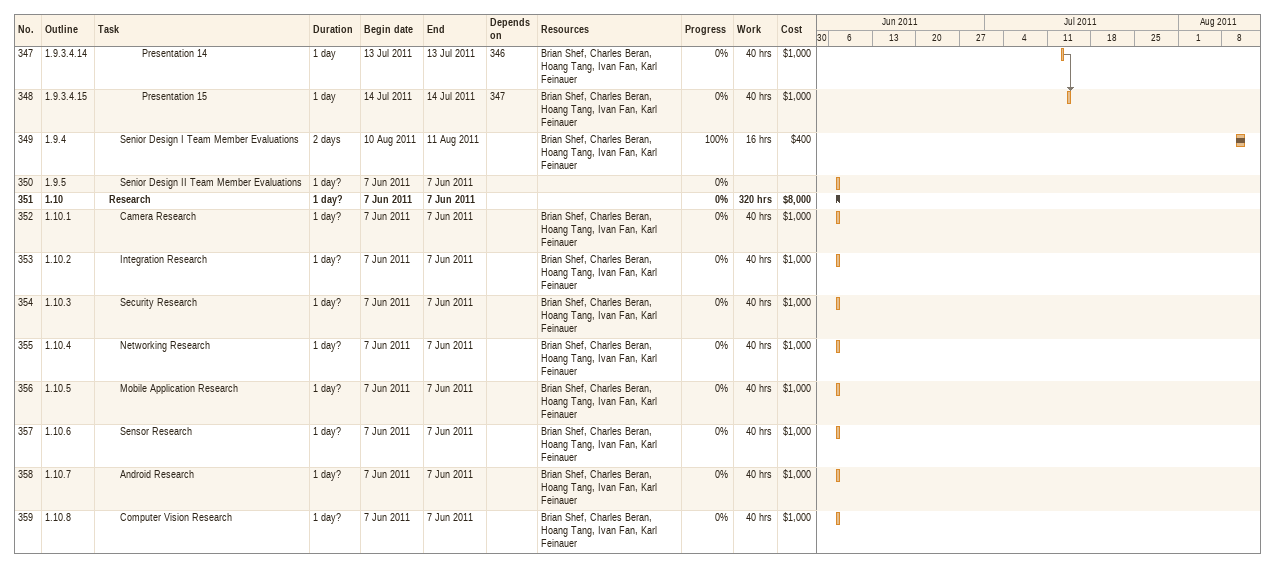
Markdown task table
| ID | WBS | Task | Duration | Start | Finish | Predecessors | Resources | % complete | Work (h) | Cost ($) |
|---|---|---|---|---|---|---|---|---|---|---|
| 347 | 1.9.3.4.14 | Presentation 14 | 1d | 2011-07-13 | 2011-07-13 | 346 | Brian Shef, Charles Beran, Hoang Tang, Ivan Fan, Karl Feinauer | 0 | 40 | 1000 |
| 348 | 1.9.3.4.15 | Presentation 15 | 1d | 2011-07-14 | 2011-07-14 | 347 | Brian Shef, Charles Beran, Hoang Tang, Ivan Fan, Karl Feinauer | 0 | 40 | 1000 |
| 349 | 1.9.4 | Senior Design I Team Member Evaluations | 2d | 2011-08-10 | 2011-08-11 |  | Brian Shef, Charles Beran, Hoang Tang, Ivan Fan, Karl Feinauer | 100 | 16 | 400 |
| 350 | 1.9.5 | Senior Design II Team Member Evaluations | 1d? | 2011-06-07 | 2011-06-07 |  |  | 0 |  |  |
| 351 | 1.10 | **Research** | 1d? | 2011-06-07 | 2011-06-07 |  |  | 0 | 320 | 8000 |
| 352 | 1.10.1 | Camera Research | 1d? | 2011-06-07 | 2011-06-07 |  | Brian Shef, Charles Beran, Hoang Tang, Ivan Fan, Karl Feinauer | 0 | 40 | 1000 |
| 353 | 1.10.2 | Integration Research | 1d? | 2011-06-07 | 2011-06-07 |  | Brian Shef, Charles Beran, Hoang Tang, Ivan Fan, Karl Feinauer | 0 | 40 | 1000 |
| 354 | 1.10.3 | Security Research | 1d? | 2011-06-07 | 2011-06-07 |  | Brian Shef, Charles Beran, Hoang Tang, Ivan Fan, Karl Feinauer | 0 | 40 | 1000 |
| 355 | 1.10.4 | Networking Research | 1d? | 2011-06-07 | 2011-06-07 |  | Brian Shef, Charles Beran, Hoang Tang, Ivan Fan, Karl Feinauer | 0 | 40 | 1000 |
| 356 | 1.10.5 | Mobile Application Research | 1d? | 2011-06-07 | 2011-06-07 |  | Brian Shef, Charles Beran, Hoang Tang, Ivan Fan, Karl Feinauer | 0 | 40 | 1000 |
| 357 | 1.10.6 | Sensor Research | 1d? | 2011-06-07 | 2011-06-07 |  | Brian Shef, Charles Beran, Hoang Tang, Ivan Fan, Karl Feinauer | 0 | 40 | 1000 |
| 358 | 1.10.7 | Android Research | 1d? | 2011-06-07 | 2011-06-07 |  | Brian Shef, Charles Beran, Hoang Tang, Ivan Fan, Karl Feinauer | 0 | 40 | 1000 |
| 359 | 1.10.8 | Computer Vision Research | 1d? | 2011-06-07 | 2011-06-07 |  | Brian Shef, Charles Beran, Hoang Tang, Ivan Fan, Karl Feinauer | 0 | 40 | 1000 |
